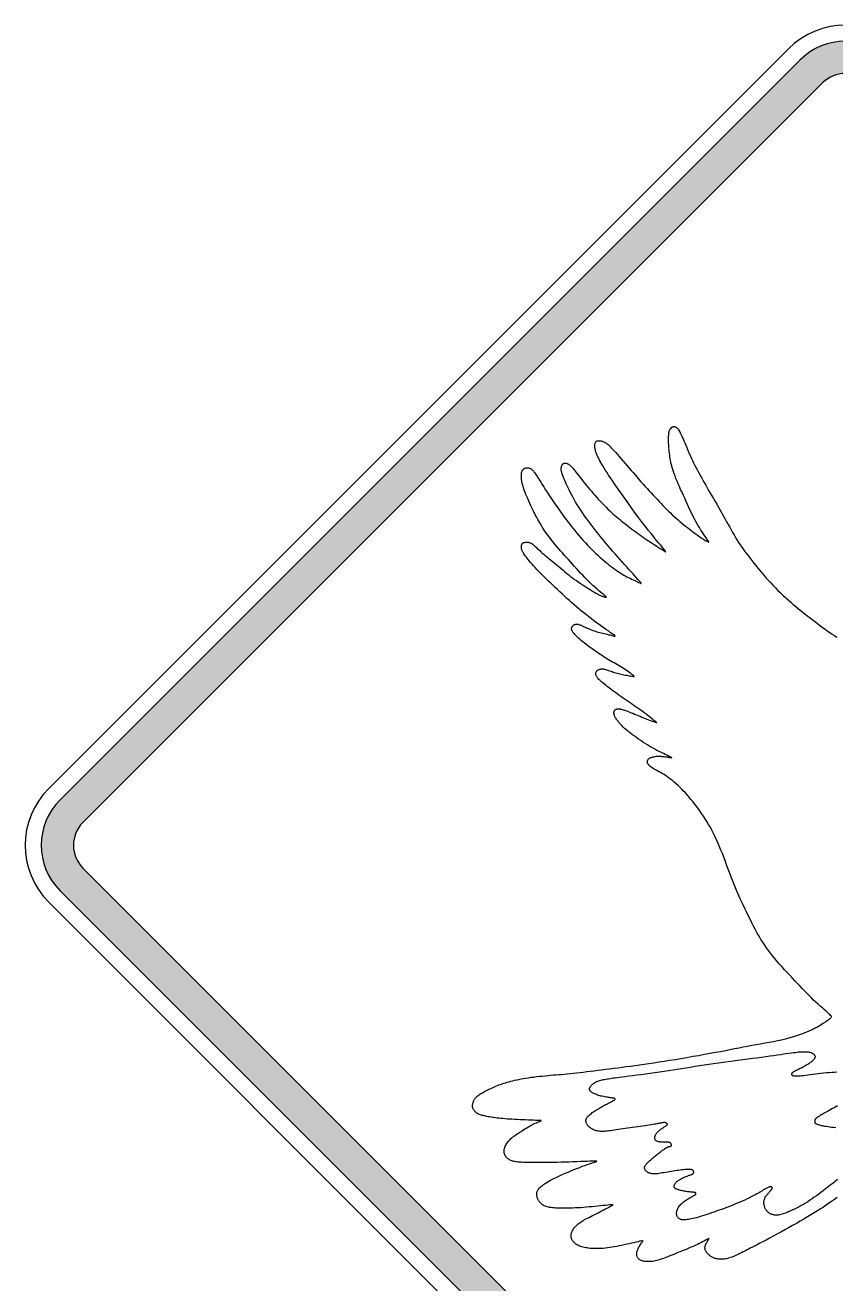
# Model space of a CAD drawing. Header units: millimetres. Extents: x 128 to 332, y 6 to 254.
# Drawn here: x 128.1 to 228.8, y 97.1 to 253.5 of the extents above; entities that cross this region are included whole.
import ezdxf

# ---------------------------------------------------------------- set-up
doc = ezdxf.new("R2010")
doc.units = ezdxf.units.MM
doc.linetypes.add('CENTERX2', pattern=[101.6, 63.5, -12.7, 12.7, -12.7])
doc.layers.add('L35', color=3, linetype='Continuous')
doc.layers.add('TBLK25', color=1, linetype='Continuous')

msp = doc.modelspace()

# ---------------------------------------------------------------- hatches: boundary and pattern name
at = {"layer": 'TBLK25', "linetype": 'CENTERX2'}
h = msp.add_hatch(color=256, dxfattribs=at)
h.paths.add_polyline_path([(324.77, 154.44, -0.198872), (325.94, 151.61), (329.94, 151.61, 0.198872), (327.6, 157.27), (235.67, 249.19, 0.198872), (230.02, 251.54), (230.02, 247.54, -0.198872), (232.84, 246.36)])
h.paths.add_polyline_path([(227.19, 246.36, -0.198952), (230.02, 247.54), (230.02, 251.54, 0.198952), (224.36, 249.19), (132.43, 157.27, 0.198872), (130.09, 151.61), (134.09, 151.61, -0.198872), (135.26, 154.44)])
h.paths.add_polyline_path([(224.36, 54.03, 0.198952), (230.02, 51.69), (230.02, 55.69, -0.198952), (227.19, 56.86), (135.26, 148.78, -0.198952), (134.09, 151.61), (130.09, 151.61, 0.198952), (132.43, 145.96)])
h.paths.add_polyline_path([(232.84, 56.86, -0.198872), (230.02, 55.69), (230.02, 51.69, 0.198872), (235.67, 54.03), (327.6, 145.96, 0.198952), (329.94, 151.61), (325.94, 151.61, -0.198952), (324.77, 148.78)])

# ---------------------------------------------------------------- linework, layer by layer
at = {"layer": 'L35'}
for p, q in [((222.94, 250.61), (131.02, 158.68)), ((131.02, 144.54), (222.94, 52.62))]:
    msp.add_line(p, q, dxfattribs=at)
for centre, start, end in [((230.02, 243.54), 45, 135), ((138.09, 151.61), 135, 225)]:
    msp.add_arc(centre, 10, start, end, dxfattribs=at)
at = {"layer": 'TBLK25', "color": 1}
for p, q in [((224.36, 249.19), (132.43, 157.27)), ((227.19, 246.36), (135.26, 154.44)), ((135.26, 148.78), (227.19, 56.86)), ((132.43, 145.96), (224.36, 54.03))]:
    msp.add_line(p, q, dxfattribs=at)
at = {"layer": 'TBLK25'}
for points in [[(228.99, 107.83), (228.65, 107.58), (228.31, 107.34), (227.97, 107.11), (227.63, 106.88), (227.28, 106.65), (226.92, 106.42), (226.54, 106.19), (226.15, 105.94), (225.73, 105.69), (225.3, 105.43), (224.86, 105.16), (224.4, 104.89), (223.93, 104.62), (223.45, 104.35), (222.97, 104.08), (222.49, 103.8), (222, 103.54), (221.52, 103.28), (221.05, 103.03), (220.6, 102.78), (220.17, 102.55), (219.76, 102.34), (219.39, 102.14), (219.05, 101.96), (218.74, 101.8), (218.46, 101.66), (218.2, 101.52), (217.96, 101.4), (217.74, 101.28), (217.52, 101.17), (217.31, 101.07), (217.11, 100.96), (216.9, 100.86), (216.7, 100.77), (216.5, 100.67), (216.31, 100.59), (216.12, 100.51), (215.93, 100.43), (215.76, 100.37), (215.58, 100.32), (215.42, 100.27), (215.26, 100.23), (215.11, 100.2), (214.97, 100.18), (214.83, 100.17), (214.69, 100.16), (214.56, 100.16), (214.44, 100.16), (214.32, 100.17), (214.21, 100.18), (214.1, 100.2), (214, 100.22), (213.9, 100.24), (213.8, 100.27), (213.71, 100.31), (213.62, 100.34), (213.53, 100.38), (213.45, 100.43), (213.37, 100.47), (213.29, 100.52), (213.22, 100.58), (213.15, 100.64), (213.08, 100.7), (213.01, 100.76), (212.94, 100.83), (212.88, 100.9), (212.82, 100.97), (212.77, 101.04), (212.72, 101.12), (212.67, 101.19), (212.64, 101.26), (212.61, 101.34), (212.59, 101.41), (212.58, 101.48), (212.57, 101.55), (212.57, 101.62), (212.58, 101.69), (212.59, 101.75), (212.6, 101.82), (212.62, 101.89), (212.64, 101.95), (212.67, 102.02), (212.7, 102.08), (212.73, 102.14), (212.77, 102.2), (212.8, 102.26), (212.83, 102.32), (212.87, 102.38), (212.9, 102.44), (212.94, 102.49), (212.97, 102.55), (213, 102.59), (213.02, 102.64), (213.05, 102.67), (213.07, 102.7), (213.08, 102.73), (213.09, 102.75), (213.09, 102.75), (213.07, 102.75), (213.05, 102.74), (213, 102.71), (212.93, 102.68), (212.84, 102.63), (212.73, 102.57), (212.59, 102.49), (212.44, 102.41), (212.26, 102.32), (212.07, 102.22), (211.87, 102.11), (211.65, 102.01), (211.43, 101.9), (211.2, 101.8), (210.96, 101.7), (210.72, 101.6), (210.48, 101.5), (210.23, 101.39), (209.98, 101.29), (209.72, 101.19), (209.47, 101.09), (209.21, 100.98), (208.95, 100.88), (208.69, 100.77), (208.44, 100.67), (208.19, 100.57), (207.95, 100.47), (207.72, 100.38), (207.5, 100.3), (207.3, 100.22), (207.1, 100.15), (206.92, 100.09), (206.74, 100.04), (206.57, 99.99), (206.41, 99.95), (206.25, 99.92), (206.09, 99.9), (205.93, 99.88), (205.78, 99.87), (205.63, 99.86), (205.48, 99.86), (205.34, 99.87), (205.2, 99.88), (205.08, 99.9), (204.96, 99.92), (204.85, 99.94), (204.74, 99.96), (204.65, 99.99), (204.57, 100.03), (204.49, 100.07), (204.42, 100.11), (204.36, 100.16), (204.3, 100.21), (204.26, 100.27), (204.21, 100.33), (204.18, 100.4), (204.15, 100.47), (204.12, 100.55), (204.1, 100.63), (204.09, 100.71), (204.09, 100.8), (204.09, 100.89), (204.1, 100.98), (204.12, 101.07), (204.15, 101.17), (204.18, 101.27), (204.22, 101.37), (204.26, 101.47), (204.31, 101.58), (204.37, 101.69), (204.44, 101.8), (204.5, 101.91), (204.57, 102.01), (204.63, 102.11), (204.7, 102.2), (204.75, 102.28), (204.8, 102.34), (204.83, 102.39), (204.85, 102.43), (204.86, 102.46), (204.84, 102.47), (204.79, 102.46), (204.71, 102.45), (204.6, 102.42), (204.44, 102.39), (204.25, 102.34), (204.02, 102.29), (203.75, 102.22), (203.47, 102.16), (203.16, 102.09), (202.85, 102.02), (202.53, 101.95), (202.21, 101.88), (201.9, 101.81), (201.6, 101.75), (201.31, 101.7), (201.02, 101.65), (200.74, 101.61), (200.47, 101.57), (200.2, 101.54), (199.94, 101.51), (199.69, 101.5), (199.44, 101.49), (199.19, 101.48), (198.96, 101.48), (198.73, 101.49), (198.51, 101.5), (198.31, 101.51), (198.11, 101.53), (197.92, 101.56), (197.75, 101.58), (197.58, 101.61), (197.43, 101.65), (197.28, 101.69), (197.14, 101.73), (197.01, 101.78), (196.88, 101.84), (196.76, 101.9), (196.65, 101.97), (196.54, 102.04), (196.45, 102.12), (196.36, 102.2), (196.27, 102.28), (196.2, 102.36), (196.14, 102.44), (196.08, 102.53), (196.04, 102.61), (196, 102.7), (195.97, 102.78), (195.95, 102.86), (195.94, 102.95), (195.93, 103.04), (195.93, 103.12), (195.94, 103.21), (195.95, 103.3), (195.97, 103.39), (196, 103.48), (196.03, 103.57), (196.08, 103.67), (196.13, 103.76), (196.18, 103.86), (196.25, 103.96), (196.33, 104.06), (196.41, 104.16), (196.5, 104.25), (196.6, 104.35), (196.7, 104.45), (196.81, 104.55), (196.93, 104.64), (197.05, 104.73), (197.18, 104.81), (197.31, 104.9), (197.46, 104.99), (197.61, 105.08), (197.78, 105.17), (197.96, 105.26), (198.16, 105.36), (198.37, 105.47), (198.59, 105.58), (198.82, 105.7), (199.05, 105.82), (199.28, 105.94), (199.51, 106.05), (199.73, 106.17), (199.94, 106.27), (200.14, 106.38), (200.31, 106.47), (200.48, 106.56), (200.62, 106.63), (200.75, 106.7), (200.87, 106.77), (200.96, 106.82), (201.04, 106.86), (201.1, 106.89), (201.14, 106.92), (201.15, 106.93), (201.14, 106.94), (201.09, 106.94), (201, 106.94), (200.88, 106.93), (200.7, 106.91), (200.49, 106.88), (200.23, 106.86), (199.93, 106.83), (199.61, 106.79), (199.26, 106.76), (198.9, 106.72), (198.54, 106.69), (198.17, 106.66), (197.82, 106.63), (197.46, 106.6), (197.12, 106.57), (196.79, 106.55), (196.46, 106.53), (196.14, 106.52), (195.84, 106.51), (195.54, 106.5), (195.26, 106.49), (194.99, 106.49), (194.73, 106.49), (194.48, 106.5), (194.24, 106.51), (194.02, 106.52), (193.81, 106.53), (193.62, 106.55), (193.44, 106.58), (193.27, 106.6), (193.11, 106.63), (192.97, 106.67), (192.83, 106.71), (192.71, 106.76), (192.59, 106.81), (192.48, 106.87), (192.38, 106.94), (192.29, 107.01), (192.2, 107.08), (192.12, 107.16), (192.05, 107.24), (191.98, 107.32), (191.93, 107.41), (191.88, 107.48), (191.84, 107.56), (191.8, 107.63), (191.77, 107.7), (191.75, 107.77), (191.73, 107.84), (191.71, 107.9), (191.7, 107.97), (191.69, 108.04), (191.68, 108.11), (191.67, 108.18), (191.67, 108.26), (191.67, 108.33), (191.67, 108.41), (191.69, 108.49), (191.71, 108.57), (191.74, 108.65), (191.78, 108.73), (191.83, 108.81), (191.89, 108.89), (191.96, 108.98), (192.05, 109.06), (192.14, 109.15), (192.24, 109.24), (192.36, 109.33), (192.49, 109.43), (192.63, 109.53), (192.79, 109.63), (192.96, 109.74), (193.16, 109.85), (193.38, 109.97), (193.62, 110.1), (193.89, 110.24), (194.18, 110.38), (194.5, 110.53), (194.84, 110.68), (195.19, 110.84), (195.56, 111), (195.92, 111.15), (196.29, 111.3), (196.65, 111.44), (197, 111.58), (197.33, 111.71), (197.65, 111.82), (197.95, 111.93), (198.22, 112.02), (198.47, 112.1), (198.68, 112.18), (198.85, 112.23), (198.99, 112.28), (199.08, 112.31), (199.13, 112.34), (199.13, 112.35), (199.08, 112.36), (198.97, 112.36), (198.8, 112.36), (198.57, 112.35), (198.28, 112.33), (197.93, 112.32), (197.54, 112.31), (197.1, 112.29), (196.64, 112.27), (196.16, 112.26), (195.67, 112.24), (195.18, 112.23), (194.7, 112.21), (194.22, 112.2), (193.76, 112.19), (193.32, 112.18), (192.89, 112.18), (192.48, 112.17), (192.09, 112.17), (191.72, 112.17), (191.38, 112.17), (191.05, 112.17), (190.76, 112.18), (190.48, 112.18), (190.22, 112.19), (189.99, 112.2), (189.77, 112.21), (189.57, 112.23), (189.39, 112.24), (189.22, 112.26), (189.06, 112.28), (188.92, 112.3), (188.79, 112.33), (188.67, 112.36), (188.56, 112.39), (188.45, 112.43), (188.36, 112.47), (188.26, 112.52), (188.18, 112.58), (188.1, 112.63), (188.02, 112.7), (187.96, 112.76), (187.9, 112.83), (187.84, 112.89), (187.79, 112.97), (187.75, 113.04), (187.71, 113.11), (187.68, 113.19), (187.65, 113.26), (187.63, 113.34), (187.62, 113.42), (187.61, 113.5), (187.6, 113.58), (187.6, 113.66), (187.61, 113.75), (187.63, 113.83), (187.65, 113.92), (187.68, 114.02), (187.71, 114.11), (187.76, 114.22), (187.81, 114.32), (187.87, 114.43), (187.94, 114.55), (188.02, 114.66), (188.11, 114.78), (188.2, 114.89), (188.31, 115.01), (188.42, 115.12), (188.54, 115.22), (188.66, 115.33), (188.8, 115.43), (188.94, 115.53), (189.08, 115.63), (189.24, 115.73), (189.4, 115.83), (189.56, 115.94), (189.73, 116.05), (189.9, 116.16), (190.08, 116.27), (190.26, 116.39), (190.44, 116.5), (190.62, 116.61), (190.8, 116.71), (190.97, 116.81), (191.15, 116.9), (191.31, 116.98), (191.47, 117.06), (191.62, 117.12), (191.76, 117.18), (191.88, 117.23), (191.99, 117.28), (192.08, 117.31), (192.15, 117.34), (192.2, 117.36), (192.22, 117.38), (192.2, 117.39), (192.15, 117.4), (192.06, 117.4), (191.93, 117.41), (191.76, 117.41), (191.53, 117.42), (191.26, 117.43), (190.96, 117.44), (190.63, 117.45), (190.28, 117.47), (189.93, 117.48), (189.57, 117.5), (189.23, 117.52), (188.89, 117.53), (188.57, 117.55), (188.27, 117.57), (187.98, 117.59), (187.71, 117.61), (187.45, 117.64), (187.2, 117.66), (186.97, 117.68), (186.75, 117.71), (186.54, 117.73), (186.34, 117.76), (186.15, 117.79), (185.97, 117.82), (185.8, 117.85), (185.64, 117.88), (185.48, 117.91), (185.32, 117.94), (185.17, 117.97), (185.03, 118.01), (184.89, 118.04), (184.76, 118.08), (184.64, 118.12), (184.52, 118.17), (184.42, 118.21), (184.32, 118.26), (184.23, 118.32), (184.15, 118.37), (184.08, 118.43), (184.02, 118.49), (183.96, 118.55), (183.91, 118.6), (183.87, 118.66), (183.83, 118.71), (183.79, 118.77), (183.77, 118.82), (183.74, 118.88), (183.72, 118.93), (183.71, 118.99), (183.7, 119.06), (183.69, 119.12), (183.69, 119.2), (183.69, 119.27), (183.7, 119.35), (183.71, 119.44), (183.73, 119.52), (183.75, 119.61), (183.78, 119.7), (183.81, 119.78), (183.85, 119.87), (183.89, 119.96), (183.94, 120.04), (184, 120.13), (184.06, 120.21), (184.13, 120.29), (184.21, 120.37), (184.3, 120.44), (184.39, 120.52), (184.49, 120.6), (184.61, 120.67), (184.72, 120.74), (184.85, 120.82), (184.98, 120.89), (185.12, 120.96), (185.26, 121.04), (185.41, 121.12), (185.57, 121.2), (185.73, 121.28), (185.89, 121.36), (186.06, 121.44), (186.23, 121.52), (186.41, 121.59), (186.59, 121.67), (186.78, 121.75), (186.97, 121.82), (187.17, 121.89), (187.37, 121.97), (187.57, 122.03), (187.79, 122.1), (188, 122.17), (188.22, 122.23), (188.45, 122.29), (188.68, 122.35), (188.92, 122.41), (189.17, 122.47), (189.43, 122.52), (189.71, 122.58), (189.99, 122.63), (190.3, 122.68), (190.61, 122.72), (190.95, 122.77), (191.29, 122.81), (191.64, 122.86), (191.99, 122.9), (192.35, 122.93), (192.7, 122.97), (193.05, 123), (193.39, 123.03), (193.73, 123.06), (194.06, 123.09), (194.4, 123.12), (194.74, 123.14), (195.09, 123.17), (195.44, 123.21), (195.81, 123.24), (196.2, 123.28), (196.6, 123.33), (197.01, 123.38), (197.44, 123.43), (197.87, 123.48), (198.32, 123.54), (198.78, 123.59), (199.25, 123.65), (199.73, 123.71), (200.22, 123.77), (200.72, 123.84), (201.22, 123.9), (201.73, 123.96), (202.26, 124.03), (202.79, 124.1), (203.33, 124.17), (203.88, 124.25), (204.44, 124.33), (205.01, 124.41), (205.6, 124.49), (206.21, 124.58), (206.84, 124.68), (207.49, 124.78), (208.16, 124.89), (208.87, 125), (209.59, 125.12), (210.33, 125.25), (211.06, 125.38), (211.8, 125.5), (212.52, 125.63), (213.22, 125.76), (213.89, 125.88), (214.52, 126), (215.12, 126.12), (215.7, 126.23), (216.26, 126.34), (216.8, 126.45), (217.33, 126.55), (217.86, 126.65), (218.39, 126.75), (218.92, 126.85), (219.47, 126.94), (220.01, 127.04), (220.54, 127.14), (221.07, 127.24), (221.59, 127.34), (222.09, 127.45), (222.56, 127.56), (223.02, 127.68), (223.45, 127.8), (223.86, 127.92), (224.24, 128.05), (224.6, 128.18), (224.93, 128.31), (225.24, 128.44), (225.53, 128.56), (225.8, 128.68), (226.04, 128.8), (226.26, 128.91), (226.47, 129.02), (226.66, 129.13), (226.84, 129.23), (227.01, 129.33), (227.18, 129.44), (227.34, 129.54), (227.49, 129.63), (227.63, 129.73), (227.76, 129.82), (227.88, 129.91), (227.99, 129.99), (228.09, 130.06), (228.16, 130.12), (228.22, 130.18), (228.27, 130.23), (228.28, 130.28), (228.28, 130.33), (228.25, 130.4), (228.19, 130.47), (228.09, 130.57), (227.97, 130.68), (227.81, 130.82), (227.62, 130.99), (227.4, 131.18), (227.16, 131.39), (226.9, 131.61), (226.63, 131.86), (226.35, 132.11), (226.07, 132.37), (225.79, 132.65), (225.51, 132.93), (225.22, 133.21), (224.94, 133.51), (224.65, 133.81), (224.35, 134.13), (224.05, 134.44), (223.75, 134.77), (223.43, 135.11), (223.11, 135.45), (222.79, 135.79), (222.47, 136.14), (222.16, 136.49), (221.85, 136.84), (221.54, 137.18), (221.25, 137.52), (220.98, 137.86), (220.72, 138.19), (220.47, 138.52), (220.22, 138.86), (219.99, 139.2), (219.76, 139.55), (219.53, 139.92), (219.3, 140.3), (219.07, 140.7), (218.85, 141.11), (218.62, 141.54), (218.4, 141.98), (218.17, 142.42), (217.95, 142.87), (217.74, 143.32), (217.53, 143.76), (217.32, 144.19), (217.12, 144.62), (216.92, 145.05), (216.73, 145.47), (216.54, 145.89), (216.36, 146.31), (216.19, 146.73), (216.02, 147.15), (215.85, 147.58), (215.69, 148), (215.53, 148.43), (215.38, 148.86), (215.22, 149.29), (215.06, 149.72), (214.9, 150.14), (214.73, 150.57), (214.56, 151), (214.39, 151.43), (214.21, 151.85), (214.02, 152.27), (213.83, 152.68), (213.64, 153.08), (213.44, 153.47), (213.24, 153.85), (213.03, 154.21), (212.82, 154.57), (212.6, 154.91), (212.38, 155.24), (212.16, 155.56), (211.94, 155.88), (211.72, 156.18), (211.5, 156.48), (211.27, 156.77), (211.05, 157.05), (210.83, 157.32), (210.6, 157.59), (210.38, 157.85), (210.15, 158.11), (209.92, 158.35), (209.69, 158.59), (209.46, 158.82), (209.23, 159.04), (209, 159.25), (208.76, 159.45), (208.53, 159.65), (208.3, 159.83), (208.07, 160), (207.84, 160.16), (207.62, 160.31), (207.4, 160.44), (207.18, 160.57), (206.98, 160.69), (206.78, 160.8), (206.6, 160.9), (206.42, 160.99), (206.27, 161.08), (206.13, 161.17), (206.01, 161.25), (205.9, 161.32), (205.81, 161.39), (205.73, 161.46), (205.66, 161.53), (205.6, 161.58), (205.55, 161.64), (205.51, 161.69), (205.48, 161.74), (205.45, 161.78), (205.43, 161.82), (205.42, 161.86), (205.41, 161.91), (205.4, 161.95), (205.4, 161.99), (205.41, 162.04), (205.42, 162.09), (205.44, 162.14), (205.46, 162.19), (205.49, 162.24), (205.52, 162.29), (205.57, 162.34), (205.62, 162.38), (205.68, 162.43), (205.75, 162.47), (205.82, 162.51), (205.91, 162.54), (206, 162.57), (206.1, 162.6), (206.2, 162.62), (206.32, 162.64), (206.43, 162.66), (206.56, 162.67), (206.69, 162.68), (206.82, 162.68), (206.95, 162.68), (207.09, 162.67), (207.23, 162.66), (207.38, 162.65), (207.52, 162.64), (207.66, 162.62), (207.8, 162.6), (207.93, 162.58), (208.05, 162.56), (208.16, 162.54), (208.26, 162.52), (208.34, 162.5), (208.41, 162.49), (208.45, 162.48), (208.47, 162.48), (208.47, 162.49), (208.44, 162.51), (208.38, 162.54), (208.3, 162.58), (208.18, 162.63), (208.02, 162.7), (207.84, 162.79), (207.63, 162.89), (207.4, 163), (207.15, 163.13), (206.88, 163.26), (206.6, 163.41), (206.32, 163.56), (206.03, 163.73), (205.73, 163.9), (205.44, 164.08), (205.15, 164.26), (204.86, 164.44), (204.58, 164.62), (204.31, 164.81), (204.05, 164.99), (203.8, 165.16), (203.56, 165.33), (203.34, 165.5), (203.13, 165.67), (202.93, 165.83), (202.75, 165.99), (202.57, 166.14), (202.41, 166.3), (202.26, 166.45), (202.12, 166.6), (201.99, 166.74), (201.87, 166.88), (201.77, 167.02), (201.67, 167.14), (201.59, 167.26), (201.52, 167.37), (201.46, 167.46), (201.41, 167.55), (201.36, 167.62), (201.33, 167.69), (201.31, 167.76), (201.29, 167.82), (201.27, 167.88), (201.27, 167.93), (201.26, 167.99), (201.26, 168.04), (201.26, 168.1), (201.26, 168.15), (201.27, 168.2), (201.28, 168.25), (201.3, 168.29), (201.31, 168.33), (201.33, 168.37), (201.35, 168.4), (201.38, 168.43), (201.41, 168.46), (201.44, 168.48), (201.48, 168.5), (201.52, 168.51), (201.56, 168.53), (201.61, 168.54), (201.67, 168.55), (201.74, 168.56), (201.81, 168.56), (201.89, 168.56), (201.97, 168.55), (202.07, 168.54), (202.18, 168.52), (202.29, 168.49), (202.42, 168.45), (202.56, 168.41), (202.71, 168.36), (202.87, 168.3), (203.04, 168.24), (203.22, 168.17), (203.41, 168.09), (203.62, 168.01), (203.83, 167.92), (204.05, 167.83), (204.27, 167.74), (204.5, 167.64), (204.72, 167.55), (204.94, 167.46), (205.15, 167.38), (205.36, 167.29), (205.55, 167.22), (205.73, 167.15), (205.9, 167.09), (206.06, 167.03), (206.19, 166.98), (206.31, 166.94), (206.41, 166.9), (206.49, 166.87), (206.54, 166.86), (206.57, 166.85), (206.57, 166.86), (206.55, 166.88), (206.5, 166.92), (206.43, 166.99), (206.33, 167.07), (206.19, 167.17), (206.03, 167.3), (205.85, 167.44), (205.66, 167.59), (205.44, 167.76), (205.22, 167.93), (204.99, 168.1), (204.76, 168.27), (204.53, 168.43), (204.3, 168.59), (204.08, 168.75), (203.85, 168.91), (203.61, 169.07), (203.38, 169.23), (203.14, 169.39), (202.89, 169.56), (202.64, 169.73), (202.39, 169.91), (202.13, 170.09), (201.88, 170.28), (201.62, 170.46), (201.38, 170.64), (201.13, 170.82), (200.9, 170.99), (200.68, 171.16), (200.47, 171.32), (200.28, 171.48), (200.09, 171.62), (199.92, 171.76), (199.77, 171.89), (199.63, 172.01), (199.51, 172.13), (199.4, 172.23), (199.31, 172.32), (199.23, 172.41), (199.17, 172.49), (199.12, 172.57), (199.08, 172.64), (199.05, 172.7), (199.02, 172.77), (199.01, 172.83), (199, 172.89), (199, 172.95), (199.01, 173), (199.02, 173.06), (199.04, 173.11), (199.06, 173.16), (199.09, 173.21), (199.12, 173.25), (199.15, 173.29), (199.19, 173.33), (199.23, 173.36), (199.28, 173.4), (199.33, 173.43), (199.38, 173.45), (199.44, 173.47), (199.51, 173.49), (199.58, 173.51), (199.65, 173.52), (199.74, 173.52), (199.82, 173.52), (199.92, 173.52), (200.02, 173.5), (200.12, 173.48), (200.23, 173.46), (200.35, 173.42), (200.47, 173.38), (200.6, 173.34), (200.74, 173.29), (200.88, 173.24), (201.02, 173.19), (201.17, 173.14), (201.33, 173.09), (201.49, 173.05), (201.65, 173), (201.82, 172.96), (201.99, 172.92), (202.16, 172.88), (202.33, 172.84), (202.5, 172.81), (202.67, 172.77), (202.84, 172.74), (203, 172.71), (203.15, 172.68), (203.29, 172.66), (203.42, 172.64), (203.53, 172.62), (203.63, 172.6), (203.7, 172.59), (203.75, 172.58), (203.78, 172.58), (203.79, 172.59), (203.78, 172.61), (203.74, 172.65), (203.68, 172.69), (203.6, 172.76), (203.49, 172.84), (203.37, 172.94), (203.22, 173.05), (203.06, 173.17), (202.89, 173.29), (202.71, 173.42), (202.51, 173.55), (202.32, 173.68), (202.12, 173.8), (201.91, 173.92), (201.71, 174.04), (201.5, 174.15), (201.3, 174.27), (201.09, 174.38), (200.88, 174.5), (200.67, 174.62), (200.46, 174.74), (200.25, 174.87), (200.04, 175), (199.83, 175.14), (199.62, 175.28), (199.41, 175.42), (199.21, 175.56), (199, 175.7), (198.79, 175.85), (198.58, 176), (198.37, 176.15), (198.17, 176.29), (197.97, 176.44), (197.78, 176.59), (197.59, 176.74), (197.4, 176.88), (197.23, 177.03), (197.07, 177.17), (196.91, 177.31), (196.77, 177.44), (196.63, 177.57), (196.51, 177.69), (196.4, 177.81), (196.31, 177.91), (196.23, 178.01), (196.16, 178.1), (196.11, 178.18), (196.07, 178.25), (196.03, 178.32), (196.01, 178.38), (196, 178.44), (195.99, 178.49), (195.99, 178.54), (196, 178.59), (196.01, 178.64), (196.02, 178.68), (196.04, 178.72), (196.06, 178.76), (196.08, 178.8), (196.11, 178.84), (196.14, 178.87), (196.17, 178.9), (196.2, 178.93), (196.24, 178.96), (196.27, 178.99), (196.31, 179.01), (196.35, 179.03), (196.39, 179.05), (196.43, 179.06), (196.48, 179.08), (196.53, 179.09), (196.58, 179.09), (196.63, 179.09), (196.69, 179.09), (196.76, 179.08), (196.83, 179.07), (196.9, 179.05), (196.99, 179.02), (197.07, 178.99), (197.17, 178.95), (197.26, 178.91), (197.37, 178.87), (197.47, 178.82), (197.58, 178.77), (197.69, 178.72), (197.81, 178.66), (197.93, 178.6), (198.06, 178.55), (198.19, 178.49), (198.33, 178.43), (198.48, 178.37), (198.63, 178.31), (198.79, 178.26), (198.96, 178.21), (199.13, 178.15), (199.31, 178.1), (199.49, 178.05), (199.68, 178.01), (199.86, 177.96), (200.05, 177.91), (200.23, 177.87), (200.41, 177.83), (200.58, 177.78), (200.75, 177.75), (200.9, 177.71), (201.04, 177.68), (201.16, 177.65), (201.26, 177.63), (201.34, 177.61), (201.4, 177.6), (201.42, 177.6), (201.42, 177.62), (201.38, 177.65), (201.31, 177.71), (201.19, 177.79), (201.04, 177.9), (200.85, 178.03), (200.61, 178.2), (200.35, 178.38), (200.06, 178.59), (199.75, 178.81), (199.43, 179.04), (199.11, 179.27), (198.78, 179.51), (198.46, 179.75), (198.14, 179.99), (197.83, 180.24), (197.52, 180.48), (197.22, 180.72), (196.92, 180.97), (196.62, 181.23), (196.32, 181.48), (196.02, 181.75), (195.72, 182.02), (195.42, 182.29), (195.12, 182.57), (194.83, 182.84), (194.54, 183.12), (194.25, 183.39), (193.96, 183.66), (193.68, 183.93), (193.41, 184.19), (193.14, 184.45), (192.87, 184.7), (192.62, 184.95), (192.37, 185.19), (192.13, 185.43), (191.9, 185.67), (191.68, 185.9), (191.46, 186.13), (191.26, 186.34), (191.08, 186.56), (190.9, 186.76), (190.74, 186.95), (190.59, 187.13), (190.46, 187.3), (190.34, 187.45), (190.23, 187.59), (190.15, 187.72), (190.07, 187.84), (190, 187.94), (189.95, 188.04), (189.9, 188.13), (189.86, 188.21), (189.83, 188.28), (189.8, 188.35), (189.79, 188.41), (189.77, 188.47), (189.76, 188.52), (189.76, 188.58), (189.76, 188.63), (189.76, 188.68), (189.76, 188.73), (189.77, 188.79), (189.78, 188.84), (189.79, 188.89), (189.8, 188.94), (189.82, 188.98), (189.83, 189.03), (189.85, 189.06), (189.87, 189.1), (189.89, 189.12), (189.91, 189.15), (189.93, 189.17), (189.96, 189.19), (189.99, 189.2), (190.03, 189.22), (190.07, 189.23), (190.11, 189.24), (190.16, 189.26), (190.21, 189.27), (190.27, 189.28), (190.33, 189.29), (190.4, 189.29), (190.47, 189.29), (190.54, 189.29), (190.61, 189.28), (190.69, 189.26), (190.77, 189.24), (190.86, 189.2), (190.95, 189.16), (191.04, 189.11), (191.14, 189.04), (191.25, 188.96), (191.36, 188.87), (191.48, 188.76), (191.6, 188.64), (191.73, 188.51), (191.88, 188.37), (192.03, 188.23), (192.18, 188.08), (192.35, 187.93), (192.53, 187.77), (192.72, 187.62), (192.92, 187.46), (193.12, 187.29), (193.34, 187.13), (193.55, 186.95), (193.77, 186.77), (194, 186.59), (194.23, 186.4), (194.46, 186.2), (194.69, 186), (194.93, 185.8), (195.16, 185.6), (195.4, 185.4), (195.64, 185.21), (195.88, 185.02), (196.12, 184.84), (196.36, 184.66), (196.6, 184.5), (196.84, 184.33), (197.08, 184.18), (197.32, 184.02), (197.55, 183.87), (197.78, 183.73), (198, 183.58), (198.22, 183.44), (198.43, 183.3), (198.64, 183.17), (198.84, 183.05), (199.02, 182.94), (199.2, 182.84), (199.37, 182.75), (199.52, 182.68), (199.66, 182.62), (199.79, 182.57), (199.91, 182.53), (200.01, 182.5), (200.1, 182.48), (200.18, 182.46), (200.24, 182.45), (200.29, 182.44), (200.32, 182.44), (200.34, 182.45), (200.33, 182.46), (200.3, 182.49), (200.25, 182.54), (200.17, 182.6), (200.06, 182.69), (199.92, 182.81), (199.75, 182.94), (199.56, 183.1), (199.34, 183.28), (199.12, 183.47), (198.88, 183.68), (198.63, 183.91), (198.38, 184.14), (198.13, 184.39), (197.88, 184.64), (197.63, 184.9), (197.38, 185.17), (197.12, 185.44), (196.87, 185.72), (196.62, 185.99), (196.36, 186.27), (196.11, 186.55), (195.85, 186.83), (195.6, 187.11), (195.35, 187.39), (195.09, 187.67), (194.85, 187.94), (194.6, 188.22), (194.36, 188.5), (194.13, 188.77), (193.9, 189.05), (193.67, 189.32), (193.45, 189.61), (193.24, 189.89), (193.02, 190.18), (192.81, 190.48), (192.6, 190.79), (192.4, 191.11), (192.2, 191.44), (192, 191.77), (191.81, 192.11), (191.62, 192.45), (191.44, 192.78), (191.27, 193.12), (191.11, 193.45), (190.95, 193.78), (190.8, 194.09), (190.67, 194.39), (190.54, 194.69), (190.42, 194.96), (190.32, 195.22), (190.22, 195.46), (190.14, 195.68), (190.07, 195.88), (190.01, 196.06), (189.96, 196.22), (189.92, 196.36), (189.88, 196.49), (189.86, 196.6), (189.83, 196.7), (189.81, 196.8), (189.8, 196.89), (189.78, 196.97), (189.77, 197.04), (189.76, 197.12), (189.76, 197.19), (189.75, 197.26), (189.75, 197.33), (189.75, 197.4), (189.75, 197.48), (189.75, 197.55), (189.76, 197.63), (189.76, 197.71), (189.77, 197.78), (189.78, 197.85), (189.79, 197.92), (189.8, 197.98), (189.82, 198.04), (189.84, 198.09), (189.85, 198.13), (189.87, 198.17), (189.89, 198.21), (189.92, 198.24), (189.94, 198.28), (189.96, 198.3), (189.99, 198.33), (190.01, 198.36), (190.04, 198.38), (190.07, 198.4), (190.11, 198.42), (190.14, 198.44), (190.19, 198.46), (190.23, 198.47), (190.28, 198.49), (190.34, 198.5), (190.4, 198.5), (190.46, 198.51), (190.52, 198.51), (190.59, 198.51), (190.65, 198.5), (190.72, 198.49), (190.78, 198.47), (190.84, 198.45), (190.9, 198.42), (190.96, 198.39), (191.02, 198.35), (191.07, 198.3), (191.13, 198.25), (191.19, 198.18), (191.25, 198.11), (191.31, 198.03), (191.38, 197.94), (191.46, 197.83), (191.54, 197.7), (191.64, 197.56), (191.75, 197.38), (191.87, 197.19), (192.01, 196.97), (192.17, 196.72), (192.34, 196.45), (192.53, 196.15), (192.73, 195.84), (192.95, 195.51), (193.18, 195.16), (193.41, 194.8), (193.66, 194.43), (193.92, 194.05), (194.19, 193.66), (194.46, 193.28), (194.73, 192.89), (195.01, 192.5), (195.29, 192.13), (195.56, 191.76), (195.84, 191.4), (196.11, 191.06), (196.38, 190.72), (196.65, 190.4), (196.91, 190.09), (197.18, 189.78), (197.45, 189.49), (197.71, 189.2), (197.98, 188.92), (198.24, 188.65), (198.5, 188.39), (198.76, 188.14), (199.02, 187.89), (199.27, 187.66), (199.52, 187.43), (199.77, 187.21), (200.01, 187), (200.24, 186.81), (200.46, 186.62), (200.68, 186.44), (200.9, 186.27), (201.11, 186.1), (201.32, 185.95), (201.52, 185.81), (201.71, 185.67), (201.91, 185.55), (202.1, 185.42), (202.29, 185.31), (202.48, 185.2), (202.67, 185.09), (202.86, 184.99), (203.06, 184.89), (203.26, 184.79), (203.46, 184.69), (203.66, 184.59), (203.85, 184.51), (204.03, 184.42), (204.19, 184.35), (204.33, 184.28), (204.46, 184.23), (204.55, 184.19), (204.62, 184.16), (204.65, 184.15), (204.66, 184.16), (204.64, 184.2), (204.59, 184.26), (204.51, 184.36), (204.39, 184.49), (204.24, 184.65), (204.06, 184.85), (203.86, 185.08), (203.63, 185.33), (203.39, 185.6), (203.12, 185.89), (202.85, 186.2), (202.57, 186.52), (202.28, 186.84), (201.99, 187.17), (201.69, 187.5), (201.4, 187.84), (201.1, 188.18), (200.81, 188.52), (200.52, 188.86), (200.23, 189.19), (199.95, 189.53), (199.68, 189.86), (199.41, 190.19), (199.15, 190.52), (198.88, 190.85), (198.63, 191.18), (198.37, 191.51), (198.12, 191.85), (197.87, 192.2), (197.62, 192.54), (197.38, 192.89), (197.15, 193.24), (196.92, 193.59), (196.7, 193.93), (196.5, 194.26), (196.31, 194.59), (196.13, 194.9), (195.97, 195.21), (195.82, 195.5), (195.68, 195.78), (195.55, 196.04), (195.44, 196.29), (195.33, 196.52), (195.24, 196.74), (195.15, 196.94), (195.07, 197.13), (195, 197.3), (194.94, 197.45), (194.89, 197.6), (194.84, 197.73), (194.8, 197.85), (194.77, 197.96), (194.75, 198.07), (194.73, 198.16), (194.72, 198.25), (194.71, 198.34), (194.71, 198.41), (194.71, 198.48), (194.72, 198.55), (194.73, 198.61), (194.74, 198.67), (194.75, 198.72), (194.77, 198.77), (194.79, 198.82), (194.81, 198.86), (194.83, 198.9), (194.85, 198.93), (194.87, 198.96), (194.9, 198.99), (194.93, 199.02), (194.95, 199.05), (194.98, 199.07), (195.01, 199.08), (195.05, 199.1), (195.09, 199.11), (195.13, 199.11), (195.17, 199.12), (195.22, 199.11), (195.27, 199.1), (195.32, 199.09), (195.37, 199.08), (195.43, 199.06), (195.49, 199.03), (195.54, 199), (195.6, 198.97), (195.67, 198.93), (195.73, 198.88), (195.8, 198.82), (195.88, 198.75), (195.97, 198.66), (196.07, 198.55), (196.18, 198.43), (196.3, 198.28), (196.43, 198.11), (196.58, 197.93), (196.73, 197.73), (196.9, 197.52), (197.07, 197.3), (197.25, 197.06), (197.44, 196.83), (197.64, 196.58), (197.84, 196.34), (198.04, 196.09), (198.25, 195.84), (198.46, 195.6), (198.67, 195.35), (198.88, 195.11), (199.09, 194.87), (199.3, 194.64), (199.5, 194.42), (199.71, 194.2), (199.91, 193.99), (200.12, 193.78), (200.32, 193.58), (200.52, 193.38), (200.73, 193.19), (200.93, 193.01), (201.13, 192.82), (201.33, 192.65), (201.54, 192.47), (201.75, 192.3), (201.96, 192.12), (202.17, 191.95), (202.38, 191.78), (202.6, 191.6), (202.82, 191.43), (203.04, 191.25), (203.27, 191.07), (203.5, 190.9), (203.73, 190.72), (203.96, 190.55), (204.19, 190.38), (204.42, 190.22), (204.65, 190.05), (204.88, 189.9), (205.11, 189.74), (205.33, 189.59), (205.56, 189.43), (205.79, 189.28), (206.02, 189.14), (206.24, 188.99), (206.47, 188.85), (206.68, 188.71), (206.88, 188.59), (207.07, 188.47), (207.24, 188.36), (207.39, 188.27), (207.52, 188.19), (207.61, 188.13), (207.68, 188.09), (207.71, 188.08), (207.71, 188.1), (207.67, 188.16), (207.59, 188.27), (207.46, 188.42), (207.29, 188.63), (207.07, 188.89), (206.81, 189.2), (206.52, 189.55), (206.21, 189.94), (205.87, 190.35), (205.53, 190.77), (205.18, 191.21), (204.85, 191.64), (204.52, 192.06), (204.21, 192.48), (203.91, 192.89), (203.62, 193.29), (203.34, 193.68), (203.07, 194.07), (202.8, 194.45), (202.53, 194.83), (202.27, 195.2), (202.01, 195.57), (201.75, 195.94), (201.5, 196.29), (201.26, 196.64), (201.03, 196.98), (200.8, 197.3), (200.6, 197.62), (200.4, 197.92), (200.22, 198.2), (200.05, 198.47), (199.9, 198.73), (199.76, 198.97), (199.63, 199.19), (199.51, 199.39), (199.41, 199.58), (199.33, 199.75), (199.25, 199.9), (199.18, 200.04), (199.13, 200.17), (199.08, 200.29), (199.04, 200.4), (199.01, 200.51), (198.98, 200.61), (198.95, 200.72), (198.93, 200.82), (198.91, 200.92), (198.9, 201.02), (198.89, 201.12), (198.88, 201.21), (198.88, 201.3), (198.88, 201.38), (198.89, 201.46), (198.91, 201.53), (198.93, 201.6), (198.95, 201.65), (198.98, 201.7), (199.01, 201.75), (199.05, 201.79), (199.09, 201.82), (199.13, 201.84), (199.18, 201.86), (199.23, 201.87), (199.28, 201.88), (199.34, 201.89), (199.4, 201.88), (199.46, 201.88), (199.53, 201.88), (199.59, 201.87), (199.66, 201.86), (199.74, 201.84), (199.81, 201.82), (199.89, 201.8), (199.97, 201.77), (200.05, 201.73), (200.14, 201.69), (200.23, 201.64), (200.32, 201.57), (200.42, 201.49), (200.53, 201.4), (200.65, 201.29), (200.78, 201.16), (200.93, 201.01), (201.1, 200.83), (201.28, 200.63), (201.48, 200.41), (201.7, 200.17), (201.92, 199.91), (202.16, 199.64), (202.4, 199.36), (202.65, 199.07), (202.89, 198.78), (203.14, 198.49), (203.39, 198.2), (203.63, 197.92), (203.88, 197.63), (204.13, 197.35), (204.37, 197.06), (204.62, 196.78), (204.87, 196.5), (205.13, 196.22), (205.38, 195.95), (205.63, 195.67), (205.88, 195.4), (206.14, 195.13), (206.39, 194.87), (206.63, 194.61), (206.87, 194.35), (207.11, 194.1), (207.35, 193.85), (207.58, 193.61), (207.81, 193.37), (208.04, 193.14), (208.28, 192.91), (208.51, 192.68), (208.74, 192.47), (208.98, 192.25), (209.22, 192.04), (209.46, 191.84), (209.7, 191.65), (209.94, 191.45), (210.17, 191.27), (210.4, 191.09), (210.62, 190.92), (210.83, 190.76), (211.04, 190.6), (211.23, 190.45), (211.42, 190.31), (211.6, 190.18), (211.77, 190.06), (211.93, 189.94), (212.08, 189.83), (212.23, 189.74), (212.37, 189.65), (212.49, 189.57), (212.61, 189.5), (212.72, 189.44), (212.81, 189.39), (212.89, 189.35), (212.96, 189.31), (213.01, 189.29), (213.04, 189.27), (213.06, 189.27), (213.06, 189.29), (213.04, 189.33), (213, 189.4), (212.93, 189.5), (212.84, 189.63), (212.72, 189.8), (212.58, 190), (212.42, 190.23), (212.25, 190.49), (212.07, 190.78), (211.88, 191.09), (211.68, 191.41), (211.49, 191.75), (211.3, 192.1), (211.11, 192.46), (210.93, 192.83), (210.75, 193.2), (210.57, 193.58), (210.4, 193.96), (210.23, 194.34), (210.06, 194.73), (209.89, 195.1), (209.72, 195.48), (209.55, 195.84), (209.4, 196.2), (209.25, 196.55), (209.1, 196.88), (208.97, 197.2), (208.86, 197.51), (208.75, 197.79), (208.66, 198.06), (208.58, 198.31), (208.51, 198.55), (208.44, 198.78), (208.39, 199.01), (208.34, 199.23), (208.3, 199.45), (208.26, 199.67), (208.22, 199.89), (208.19, 200.11), (208.16, 200.33), (208.13, 200.55), (208.11, 200.77), (208.09, 200.99), (208.07, 201.22), (208.06, 201.43), (208.05, 201.65), (208.05, 201.86), (208.05, 202.06), (208.05, 202.25), (208.05, 202.43), (208.06, 202.59), (208.07, 202.74), (208.09, 202.87), (208.11, 202.97), (208.13, 203.07), (208.15, 203.15), (208.18, 203.21), (208.21, 203.27), (208.24, 203.32), (208.27, 203.36), (208.3, 203.4), (208.33, 203.44), (208.37, 203.47), (208.4, 203.5), (208.43, 203.53), (208.47, 203.56), (208.5, 203.58), (208.54, 203.6), (208.57, 203.61), (208.61, 203.62), (208.64, 203.63), (208.68, 203.64), (208.72, 203.65), (208.76, 203.64), (208.8, 203.64), (208.84, 203.63), (208.88, 203.62), (208.92, 203.6), (208.97, 203.58), (209.02, 203.54), (209.07, 203.5), (209.12, 203.45), (209.18, 203.39), (209.24, 203.32), (209.3, 203.23), (209.36, 203.13), (209.43, 203.01), (209.5, 202.87), (209.58, 202.72), (209.66, 202.54), (209.75, 202.35), (209.85, 202.13), (209.96, 201.88), (210.07, 201.61), (210.19, 201.33), (210.31, 201.03), (210.44, 200.72), (210.58, 200.4), (210.72, 200.08), (210.86, 199.76), (211.01, 199.45), (211.16, 199.14), (211.32, 198.83), (211.48, 198.52), (211.64, 198.22), (211.8, 197.91), (211.97, 197.61), (212.14, 197.3), (212.31, 196.99), (212.49, 196.68), (212.67, 196.37), (212.85, 196.05), (213.03, 195.72), (213.22, 195.39), (213.42, 195.05), (213.62, 194.71), (213.82, 194.35), (214.03, 193.99), (214.24, 193.62), (214.45, 193.25), (214.66, 192.88), (214.87, 192.52), (215.07, 192.16), (215.26, 191.81), (215.45, 191.47), (215.64, 191.14), (215.82, 190.81), (215.99, 190.5), (216.18, 190.18), (216.36, 189.87), (216.55, 189.56), (216.75, 189.25), (216.96, 188.93), (217.19, 188.62), (217.41, 188.29), (217.65, 187.97), (217.89, 187.65), (218.14, 187.33), (218.39, 187.01), (218.64, 186.69), (218.89, 186.38), (219.14, 186.06), (219.4, 185.75), (219.66, 185.44), (219.92, 185.13), (220.19, 184.82), (220.46, 184.52), (220.74, 184.21), (221.03, 183.9), (221.33, 183.6), (221.64, 183.29), (221.95, 182.99), (222.26, 182.69), (222.58, 182.4), (222.9, 182.1), (223.23, 181.82), (223.55, 181.54), (223.88, 181.27), (224.2, 181), (224.53, 180.73), (224.86, 180.47), (225.19, 180.22), (225.51, 179.96), (225.84, 179.71), (226.17, 179.46), (226.5, 179.21), (226.82, 178.97), (227.14, 178.73), (227.46, 178.5), (227.77, 178.28), (228.07, 178.06), (228.37, 177.86), (228.66, 177.67), (228.94, 177.48)], [(229.05, 110.06), (228.74, 109.82), (228.44, 109.58), (228.13, 109.35), (227.84, 109.12), (227.55, 108.9), (227.26, 108.68), (226.98, 108.47), (226.7, 108.26), (226.43, 108.06), (226.15, 107.86), (225.88, 107.67), (225.61, 107.49), (225.34, 107.31), (225.07, 107.14), (224.8, 106.98), (224.54, 106.83), (224.28, 106.68), (224.01, 106.54), (223.76, 106.41), (223.5, 106.29), (223.25, 106.18), (223.01, 106.08), (222.78, 105.98), (222.56, 105.9), (222.36, 105.83), (222.17, 105.77), (222, 105.72), (221.85, 105.68), (221.71, 105.65), (221.59, 105.64), (221.49, 105.63), (221.39, 105.63), (221.3, 105.64), (221.22, 105.65), (221.13, 105.67), (221.05, 105.69), (220.96, 105.71), (220.88, 105.74), (220.79, 105.77), (220.71, 105.81), (220.63, 105.85), (220.55, 105.9), (220.48, 105.95), (220.41, 106), (220.35, 106.06), (220.29, 106.12), (220.24, 106.19), (220.19, 106.26), (220.15, 106.33), (220.11, 106.4), (220.07, 106.48), (220.03, 106.56), (220, 106.64), (219.97, 106.73), (219.95, 106.81), (219.93, 106.9), (219.91, 106.98), (219.9, 107.07), (219.89, 107.16), (219.9, 107.26), (219.9, 107.35), (219.91, 107.44), (219.93, 107.53), (219.96, 107.63), (219.99, 107.72), (220.03, 107.81), (220.07, 107.89), (220.12, 107.98), (220.18, 108.06), (220.24, 108.14), (220.3, 108.22), (220.37, 108.3), (220.43, 108.37), (220.49, 108.43), (220.55, 108.5), (220.6, 108.55), (220.65, 108.61), (220.7, 108.66), (220.74, 108.71), (220.78, 108.75), (220.81, 108.79), (220.84, 108.83), (220.87, 108.87), (220.89, 108.9), (220.91, 108.93), (220.92, 108.96), (220.93, 108.99), (220.94, 109.02), (220.94, 109.04), (220.93, 109.06), (220.93, 109.09), (220.91, 109.11), (220.89, 109.13), (220.87, 109.14), (220.84, 109.16), (220.81, 109.17), (220.77, 109.17), (220.73, 109.17), (220.68, 109.17), (220.62, 109.16), (220.56, 109.14), (220.49, 109.11), (220.41, 109.08), (220.33, 109.03), (220.23, 108.98), (220.13, 108.92), (220.01, 108.85), (219.88, 108.78), (219.74, 108.69), (219.58, 108.59), (219.41, 108.49), (219.23, 108.38), (219.03, 108.27), (218.81, 108.15), (218.58, 108.03), (218.33, 107.9), (218.07, 107.77), (217.8, 107.65), (217.51, 107.52), (217.21, 107.38), (216.9, 107.25), (216.59, 107.12), (216.27, 106.99), (215.94, 106.86), (215.61, 106.73), (215.28, 106.61), (214.96, 106.48), (214.63, 106.36), (214.31, 106.24), (213.99, 106.13), (213.68, 106.02), (213.38, 105.91), (213.09, 105.81), (212.81, 105.71), (212.54, 105.62), (212.28, 105.54), (212.03, 105.46), (211.78, 105.39), (211.55, 105.32), (211.32, 105.27), (211.11, 105.22), (210.9, 105.17), (210.71, 105.14), (210.52, 105.11), (210.35, 105.09), (210.2, 105.07), (210.06, 105.06), (209.93, 105.06), (209.81, 105.06), (209.71, 105.07), (209.62, 105.09), (209.54, 105.11), (209.47, 105.13), (209.4, 105.17), (209.34, 105.21), (209.29, 105.25), (209.23, 105.31), (209.19, 105.37), (209.15, 105.43), (209.11, 105.5), (209.08, 105.58), (209.06, 105.66), (209.05, 105.75), (209.04, 105.85), (209.05, 105.94), (209.06, 106.05), (209.08, 106.15), (209.11, 106.26), (209.15, 106.37), (209.2, 106.47), (209.26, 106.58), (209.33, 106.69), (209.41, 106.79), (209.49, 106.89), (209.58, 106.99), (209.68, 107.09), (209.79, 107.19), (209.9, 107.28), (210.02, 107.37), (210.14, 107.46), (210.27, 107.55), (210.4, 107.63), (210.53, 107.71), (210.65, 107.79), (210.77, 107.85), (210.88, 107.92), (210.98, 107.97), (211.06, 108.02), (211.14, 108.05), (211.2, 108.09), (211.26, 108.12), (211.31, 108.14), (211.34, 108.17), (211.37, 108.19), (211.4, 108.21), (211.42, 108.24), (211.43, 108.26), (211.44, 108.29), (211.45, 108.31), (211.45, 108.34), (211.44, 108.36), (211.44, 108.38), (211.43, 108.4), (211.42, 108.42), (211.4, 108.43), (211.38, 108.44), (211.35, 108.45), (211.32, 108.46), (211.27, 108.47), (211.22, 108.47), (211.16, 108.48), (211.08, 108.49), (210.99, 108.49), (210.9, 108.5), (210.8, 108.51), (210.69, 108.52), (210.57, 108.53), (210.45, 108.55), (210.33, 108.57), (210.21, 108.58), (210.09, 108.6), (209.97, 108.63), (209.85, 108.65), (209.73, 108.67), (209.62, 108.7), (209.51, 108.72), (209.41, 108.75), (209.32, 108.78), (209.23, 108.8), (209.15, 108.83), (209.08, 108.86), (209.01, 108.88), (208.96, 108.91), (208.91, 108.94), (208.86, 108.96), (208.83, 108.99), (208.8, 109.02), (208.78, 109.05), (208.76, 109.09), (208.75, 109.12), (208.75, 109.16), (208.74, 109.2), (208.75, 109.24), (208.75, 109.29), (208.76, 109.34), (208.78, 109.39), (208.8, 109.45), (208.82, 109.51), (208.86, 109.57), (208.9, 109.63), (208.95, 109.69), (209.01, 109.75), (209.08, 109.81), (209.15, 109.87), (209.23, 109.93), (209.32, 109.99), (209.41, 110.05), (209.51, 110.1), (209.61, 110.16), (209.71, 110.21), (209.82, 110.26), (209.92, 110.31), (210.03, 110.36), (210.13, 110.4), (210.24, 110.45), (210.34, 110.49), (210.43, 110.52), (210.52, 110.56), (210.61, 110.59), (210.69, 110.61), (210.76, 110.64), (210.83, 110.66), (210.89, 110.69), (210.95, 110.71), (210.99, 110.73), (211.03, 110.75), (211.07, 110.77), (211.09, 110.8), (211.11, 110.82), (211.13, 110.84), (211.14, 110.87), (211.15, 110.89), (211.16, 110.92), (211.17, 110.94), (211.17, 110.97), (211.17, 111), (211.17, 111.03), (211.17, 111.05), (211.16, 111.08), (211.16, 111.11), (211.14, 111.14), (211.13, 111.16), (211.11, 111.19), (211.09, 111.21), (211.06, 111.23), (211.03, 111.25), (210.99, 111.27), (210.94, 111.28), (210.88, 111.3), (210.82, 111.31), (210.75, 111.32), (210.67, 111.33), (210.57, 111.33), (210.46, 111.33), (210.34, 111.32), (210.2, 111.32), (210.05, 111.3), (209.88, 111.29), (209.69, 111.26), (209.49, 111.24), (209.28, 111.21), (209.06, 111.18), (208.83, 111.14), (208.6, 111.1), (208.37, 111.07), (208.14, 111.03), (207.91, 110.99), (207.69, 110.95), (207.47, 110.91), (207.26, 110.88), (207.06, 110.84), (206.87, 110.82), (206.7, 110.79), (206.55, 110.78), (206.41, 110.77), (206.28, 110.76), (206.17, 110.76), (206.06, 110.77), (205.96, 110.78), (205.87, 110.8), (205.78, 110.82), (205.7, 110.85), (205.61, 110.88), (205.53, 110.92), (205.46, 110.96), (205.39, 111.01), (205.33, 111.05), (205.27, 111.1), (205.22, 111.15), (205.18, 111.19), (205.14, 111.24), (205.12, 111.29), (205.1, 111.34), (205.08, 111.39), (205.07, 111.43), (205.07, 111.48), (205.06, 111.53), (205.07, 111.58), (205.07, 111.63), (205.08, 111.68), (205.1, 111.73), (205.13, 111.79), (205.17, 111.85), (205.21, 111.91), (205.27, 111.99), (205.34, 112.07), (205.43, 112.15), (205.52, 112.24), (205.62, 112.34), (205.73, 112.43), (205.84, 112.53), (205.95, 112.63), (206.07, 112.73), (206.18, 112.82), (206.29, 112.92), (206.41, 113.01), (206.52, 113.1), (206.63, 113.19), (206.73, 113.27), (206.84, 113.36), (206.94, 113.43), (207.04, 113.51), (207.13, 113.58), (207.22, 113.64), (207.31, 113.71), (207.39, 113.76), (207.47, 113.82), (207.54, 113.86), (207.6, 113.91), (207.66, 113.95), (207.71, 113.98), (207.76, 114.01), (207.8, 114.04), (207.85, 114.06), (207.89, 114.08), (207.93, 114.1), (207.97, 114.12), (208.02, 114.13), (208.06, 114.14), (208.11, 114.16), (208.15, 114.17), (208.2, 114.18), (208.24, 114.19), (208.27, 114.2), (208.31, 114.21), (208.33, 114.22), (208.36, 114.23), (208.38, 114.25), (208.39, 114.26), (208.4, 114.28), (208.4, 114.3), (208.41, 114.32), (208.41, 114.34), (208.4, 114.37), (208.4, 114.4), (208.39, 114.43), (208.37, 114.46), (208.36, 114.5), (208.34, 114.53), (208.32, 114.56), (208.3, 114.59), (208.28, 114.61), (208.25, 114.63), (208.21, 114.65), (208.18, 114.66), (208.13, 114.68), (208.08, 114.69), (208.03, 114.7), (207.97, 114.7), (207.89, 114.7), (207.82, 114.71), (207.73, 114.71), (207.64, 114.71), (207.55, 114.71), (207.45, 114.71), (207.36, 114.71), (207.26, 114.71), (207.16, 114.72), (207.07, 114.73), (206.97, 114.74), (206.88, 114.75), (206.8, 114.77), (206.72, 114.79), (206.65, 114.82), (206.58, 114.85), (206.52, 114.88), (206.48, 114.92), (206.44, 114.96), (206.4, 115.01), (206.38, 115.06), (206.36, 115.11), (206.35, 115.17), (206.34, 115.23), (206.34, 115.29), (206.34, 115.35), (206.35, 115.41), (206.37, 115.47), (206.39, 115.54), (206.42, 115.6), (206.45, 115.67), (206.49, 115.74), (206.54, 115.8), (206.6, 115.87), (206.66, 115.94), (206.73, 116.01), (206.8, 116.08), (206.88, 116.15), (206.96, 116.22), (207.05, 116.29), (207.14, 116.36), (207.23, 116.42), (207.33, 116.49), (207.42, 116.55), (207.5, 116.61), (207.58, 116.67), (207.66, 116.72), (207.72, 116.76), (207.77, 116.8), (207.82, 116.83), (207.85, 116.85), (207.88, 116.87), (207.89, 116.88), (207.9, 116.9), (207.91, 116.91), (207.91, 116.92), (207.9, 116.94), (207.9, 116.95), (207.89, 116.97), (207.87, 116.98), (207.86, 117), (207.84, 117.02), (207.82, 117.03), (207.8, 117.05), (207.77, 117.07), (207.75, 117.09), (207.73, 117.1), (207.7, 117.12), (207.67, 117.13), (207.63, 117.14), (207.6, 117.15), (207.55, 117.15), (207.51, 117.15), (207.46, 117.15), (207.4, 117.14), (207.34, 117.13), (207.26, 117.12), (207.18, 117.1), (207.09, 117.08), (206.99, 117.06), (206.88, 117.04), (206.75, 117.02), (206.62, 116.99), (206.46, 116.96), (206.29, 116.93), (206.09, 116.9), (205.88, 116.86), (205.65, 116.83), (205.39, 116.79), (205.12, 116.75), (204.82, 116.71), (204.52, 116.67), (204.21, 116.62), (203.89, 116.58), (203.58, 116.53), (203.26, 116.49), (202.96, 116.44), (202.66, 116.4), (202.37, 116.35), (202.08, 116.31), (201.81, 116.27), (201.55, 116.23), (201.3, 116.19), (201.06, 116.15), (200.84, 116.12), (200.62, 116.1), (200.42, 116.07), (200.23, 116.06), (200.05, 116.05), (199.88, 116.04), (199.72, 116.04), (199.57, 116.04), (199.43, 116.06), (199.29, 116.07), (199.17, 116.1), (199.05, 116.13), (198.94, 116.16), (198.83, 116.21), (198.73, 116.25), (198.62, 116.3), (198.53, 116.36), (198.43, 116.42), (198.34, 116.49), (198.25, 116.55), (198.17, 116.62), (198.1, 116.69), (198.03, 116.76), (197.97, 116.83), (197.92, 116.9), (197.88, 116.97), (197.85, 117.04), (197.82, 117.1), (197.8, 117.17), (197.79, 117.23), (197.78, 117.3), (197.78, 117.36), (197.78, 117.43), (197.79, 117.49), (197.8, 117.56), (197.83, 117.63), (197.86, 117.7), (197.91, 117.77), (197.96, 117.85), (198.03, 117.93), (198.12, 118.02), (198.22, 118.1), (198.33, 118.19), (198.45, 118.29), (198.57, 118.38), (198.71, 118.47), (198.84, 118.56), (198.98, 118.65), (199.11, 118.74), (199.25, 118.83), (199.39, 118.91), (199.52, 118.99), (199.66, 119.07), (199.8, 119.15), (199.94, 119.23), (200.08, 119.3), (200.22, 119.38), (200.36, 119.45), (200.5, 119.52), (200.63, 119.59), (200.76, 119.66), (200.88, 119.72), (200.99, 119.77), (201.08, 119.82), (201.16, 119.87), (201.22, 119.9), (201.28, 119.93), (201.32, 119.96), (201.35, 119.98), (201.37, 120), (201.39, 120.02), (201.4, 120.04), (201.4, 120.06), (201.4, 120.07), (201.4, 120.09), (201.38, 120.11), (201.37, 120.12), (201.35, 120.13), (201.32, 120.15), (201.29, 120.16), (201.25, 120.17), (201.21, 120.18), (201.15, 120.19), (201.09, 120.2), (201.02, 120.21), (200.93, 120.22), (200.83, 120.23), (200.72, 120.25), (200.59, 120.27), (200.45, 120.29), (200.3, 120.31), (200.14, 120.34), (199.98, 120.37), (199.81, 120.41), (199.65, 120.44), (199.5, 120.48), (199.35, 120.53), (199.22, 120.57), (199.09, 120.62), (198.97, 120.66), (198.87, 120.71), (198.77, 120.76), (198.68, 120.8), (198.6, 120.84), (198.53, 120.88), (198.47, 120.92), (198.42, 120.96), (198.38, 120.99), (198.34, 121.03), (198.31, 121.06), (198.29, 121.1), (198.27, 121.14), (198.25, 121.18), (198.24, 121.22), (198.23, 121.26), (198.23, 121.31), (198.24, 121.36), (198.24, 121.41), (198.26, 121.46), (198.28, 121.51), (198.3, 121.56), (198.33, 121.61), (198.37, 121.67), (198.41, 121.72), (198.45, 121.78), (198.51, 121.83), (198.57, 121.89), (198.63, 121.94), (198.7, 122), (198.78, 122.05), (198.86, 122.1), (198.95, 122.15), (199.05, 122.2), (199.15, 122.25), (199.26, 122.29), (199.38, 122.34), (199.51, 122.38), (199.65, 122.41), (199.79, 122.45), (199.94, 122.48), (200.1, 122.51), (200.26, 122.54), (200.43, 122.57), (200.6, 122.6), (200.78, 122.63), (200.97, 122.66), (201.18, 122.69), (201.41, 122.72), (201.66, 122.75), (201.96, 122.79), (202.29, 122.84), (202.67, 122.89), (203.1, 122.94), (203.58, 123), (204.09, 123.07), (204.63, 123.14), (205.19, 123.21), (205.77, 123.29), (206.34, 123.37), (206.92, 123.45), (207.48, 123.54), (208.03, 123.62), (208.58, 123.7), (209.13, 123.79), (209.67, 123.88), (210.22, 123.96), (210.77, 124.05), (211.32, 124.14), (211.89, 124.22), (212.47, 124.31), (213.05, 124.4), (213.64, 124.48), (214.24, 124.57), (214.85, 124.65), (215.45, 124.74), (216.06, 124.82), (216.67, 124.9), (217.28, 124.98), (217.88, 125.06), (218.47, 125.14), (219.04, 125.21), (219.6, 125.29), (220.13, 125.36), (220.63, 125.43), (221.1, 125.49), (221.54, 125.56), (221.95, 125.61), (222.32, 125.67), (222.67, 125.72), (222.99, 125.77), (223.28, 125.81), (223.54, 125.84), (223.77, 125.87), (223.98, 125.9), (224.17, 125.92), (224.34, 125.93), (224.49, 125.94), (224.63, 125.95), (224.76, 125.95), (224.89, 125.95), (225, 125.95), (225.12, 125.95), (225.22, 125.94), (225.32, 125.93), (225.42, 125.92), (225.51, 125.91), (225.6, 125.89), (225.68, 125.87), (225.75, 125.84), (225.82, 125.81), (225.89, 125.78), (225.95, 125.75), (226, 125.71), (226.05, 125.67), (226.09, 125.64), (226.13, 125.6), (226.16, 125.56), (226.19, 125.53), (226.21, 125.49), (226.23, 125.46), (226.24, 125.42), (226.25, 125.38), (226.25, 125.34), (226.25, 125.31), (226.25, 125.27), (226.24, 125.22), (226.23, 125.18), (226.21, 125.14), (226.18, 125.09), (226.14, 125.04), (226.1, 124.99), (226.05, 124.93), (225.99, 124.87), (225.92, 124.8), (225.84, 124.74), (225.75, 124.67), (225.66, 124.6), (225.56, 124.53), (225.46, 124.46), (225.35, 124.38), (225.24, 124.31), (225.12, 124.24), (225, 124.17), (224.88, 124.1), (224.76, 124.04), (224.64, 123.97), (224.52, 123.91), (224.39, 123.85), (224.27, 123.79), (224.15, 123.73), (224.04, 123.67), (223.93, 123.62), (223.83, 123.57), (223.74, 123.53), (223.65, 123.49), (223.58, 123.45), (223.52, 123.41), (223.48, 123.38), (223.44, 123.35), (223.41, 123.32), (223.39, 123.3), (223.37, 123.28), (223.36, 123.25), (223.35, 123.23), (223.34, 123.21), (223.34, 123.19), (223.33, 123.17), (223.33, 123.15), (223.33, 123.12), (223.34, 123.1), (223.35, 123.08), (223.37, 123.06), (223.39, 123.04), (223.42, 123.02), (223.46, 123), (223.51, 122.98), (223.57, 122.96), (223.64, 122.95), (223.73, 122.94), (223.84, 122.94), (223.96, 122.94), (224.1, 122.94), (224.26, 122.95), (224.44, 122.97), (224.64, 122.99), (224.86, 123.01), (225.1, 123.04), (225.37, 123.07), (225.66, 123.11), (225.96, 123.15), (226.29, 123.19), (226.63, 123.23), (226.97, 123.27), (227.32, 123.31), (227.66, 123.35), (228, 123.38), (228.33, 123.41), (228.66, 123.43), (228.97, 123.45)], [(229.04, 119.22), (228.82, 119.11), (228.61, 118.99), (228.41, 118.88), (228.22, 118.78), (228.04, 118.68), (227.86, 118.58), (227.7, 118.49), (227.54, 118.4), (227.39, 118.31), (227.25, 118.23), (227.12, 118.16), (227, 118.09), (226.89, 118.02), (226.79, 117.96), (226.7, 117.9), (226.61, 117.85), (226.54, 117.8), (226.48, 117.75), (226.43, 117.72), (226.38, 117.68), (226.35, 117.65), (226.31, 117.61), (226.29, 117.58), (226.27, 117.55), (226.25, 117.51), (226.24, 117.48), (226.23, 117.44), (226.22, 117.4), (226.21, 117.36), (226.21, 117.32), (226.21, 117.29), (226.21, 117.25), (226.21, 117.21), (226.22, 117.18), (226.23, 117.15), (226.24, 117.12), (226.26, 117.09), (226.29, 117.06), (226.32, 117.03), (226.37, 117), (226.43, 116.98), (226.5, 116.95), (226.58, 116.92), (226.67, 116.89), (226.78, 116.86), (226.89, 116.83), (227.02, 116.8), (227.17, 116.77), (227.32, 116.74), (227.48, 116.71), (227.66, 116.68), (227.86, 116.65), (228.07, 116.62), (228.3, 116.59), (228.56, 116.57), (228.84, 116.55)]]:
    msp.add_lwpolyline(points, dxfattribs=at)
at = {"layer": 'TBLK25', "color": 1}
for centre, radius, start, end in [((230.02, 243.54), 8, 45, 135), ((230.02, 243.54), 4, 45, 135), ((138.09, 151.61), 8, 135, 225), ((138.09, 151.61), 4, 135, 225)]:
    msp.add_arc(centre, radius, start, end, dxfattribs=at)

doc.saveas('drawing.dxf')
